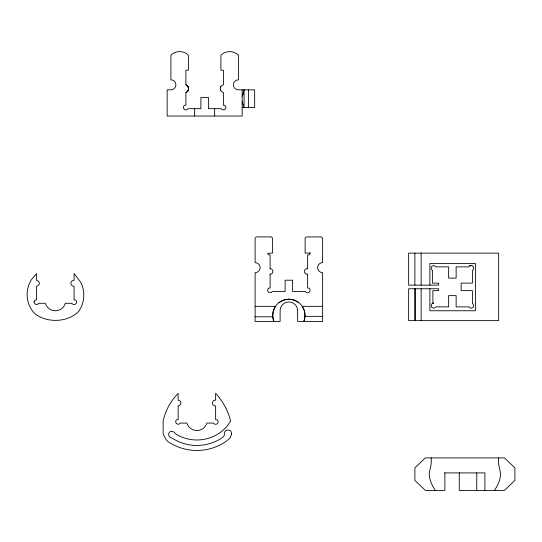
<?xml version="1.0" encoding="UTF-8"?>
<svg xmlns="http://www.w3.org/2000/svg" width="542" height="542" viewBox="0 0 542 542"><rect width="100%" height="100%" fill="white"/><g stroke="black" fill="none" stroke-linecap="round" stroke-linejoin="round"><path stroke-width="0.81" d="M242.159 89.843L242.159 116.042L167.146 116.042L167.146 89.843L170.899 89.843A5 5 0 0 0 175.899 84.843A5 5 0 0 0 170.899 79.843L170.899 55.338L172.146 54.092A12.5 12.5 0 0 1 187.146 54.092L188.399 55.338L188.399 70.236L185.899 70.236L185.899 84.904A3.902 3.902 0 0 1 188.365 87.025L188.718 88.651L188.27 90.101L188.474 87.845L187.383 86.266A2.805 2.805 0 0 1 188.562 87.716L188.365 90.284A3.902 3.902 0 0 1 185.899 92.404L185.899 105.243L184.646 105.243A2.5 2.5 0 0 0 184.131 109.172A2.5 2.5 0 0 0 188.067 108.657L200.899 108.657L200.899 97.404L208.399 97.404L208.399 108.657L220.906 108.657L221.637 109.172A2.5 2.5 0 0 0 225.391 108.928A2.5 2.5 0 0 0 224.652 105.243L223.406 105.243L223.406 92.404A3.787 3.787 0 0 1 220.574 90.392L220.154 88.651L220.865 86.734M310.126 252.701L310.038 253.351A2.5 2.5 0 0 1 308.879 254.869L307.626 254.869L307.626 268.954M322.625 306.345L302.294 306.345L304.482 311.122L305.031 316.338L303.872 321.46A16.185 16.185 0 0 0 288.872 299.211L283.69 300.065L279.055 302.524M242.159 96.117L244.083 89.843L244.083 107.601L242.159 101.679M242.789 95.311L243.527 92.912M244.462 89.843L244.259 90.507L244.259 89.843M220.337 87.628L220.574 86.916A3.787 3.787 0 0 1 223.406 84.904L223.406 70.236L220.906 70.236L220.906 55.372L222.152 54.119A12.5 12.5 0 0 1 237.159 54.119L238.405 55.372L238.405 79.843A5 5 0 0 0 233.406 84.843A5 5 0 0 0 238.405 89.843L254.659 89.843L254.659 107.601L242.159 107.601M494.419 490.408C497.326 486.154 499.731 481.425 500.435 476.262C501.072 469.921 497.265 464.311 498.647 457.902M188.23 90.243L187.823 90.954A3.977 3.977 0 0 1 185.899 92.404M432.387 303.466L433.641 303.134L432.387 303.466A2.5 2.5 0 0 0 431.872 307.402A2.5 2.5 0 0 0 435.802 306.88L448.641 306.88L448.641 295.634L456.14 295.634L456.14 306.88L468.979 306.88A2.5 2.5 0 0 0 472.909 307.402A2.5 2.5 0 0 0 472.394 303.466L472.394 290.634L461.14 290.634L461.14 283.127L472.394 283.127L472.394 270.627L472.909 269.896A2.5 2.5 0 0 0 472.665 266.142A2.5 2.5 0 0 0 468.979 266.881L456.14 266.881L456.14 278.127L448.641 278.127L448.641 266.881L435.802 266.881A2.5 2.5 0 0 0 431.872 266.359A2.5 2.5 0 0 0 432.387 270.295L432.387 283.127L438.641 283.127L438.641 285.133L408.634 285.133L408.634 253.128L498.647 253.128L498.647 320.634L408.634 320.634L408.634 288.757L438.641 288.757L438.641 290.634L432.889 290.634L432.889 303.134M270.119 274.225L270.722 274.198A2.805 2.805 0 0 0 270.722 268.717L270.119 268.69M307.626 274.347L306.874 274.367A2.947 2.947 0 0 1 306.874 268.547L307.626 268.561M272.822 316.792L255.119 316.792M310.085 253.039L305.126 253.039L305.126 238.175L306.372 236.922L321.379 236.922L322.625 238.175L322.625 262.646A5 5 0 0 0 317.626 267.646A5 5 0 0 0 322.625 272.646L322.625 321.46L297.626 321.46L297.626 311.711A8.801 8.801 0 0 0 288.872 301.962A8.801 8.801 0 0 0 280.119 311.711L280.119 321.46L255.119 321.46L255.119 272.646A5 5 0 0 0 260.119 267.646A5 5 0 0 0 255.119 262.646L255.119 238.141L256.366 236.895L271.373 236.895L272.619 238.141L272.619 253.039L267.707 253.351A2.5 2.5 0 0 0 268.873 254.869L270.119 254.869L270.119 268.954M469.48 265.485L471.98 265.485M255.119 306.345L275.451 306.345L273.263 311.122L272.721 316.338L273.873 321.46A16.185 16.185 0 0 1 288.872 299.211L294.055 300.065L298.689 302.524M305.031 316.338L322.625 316.338M444.372 472.909L484.894 472.909L484.894 490.408M435.368 490.408C431.703 485.029 428.715 478.721 429.352 472.055C430.646 467.36 431.764 462.854 431.141 457.902M220.337 89.674L220.865 90.568M188.277 87.208L188.562 87.716M188.094 86.889L187.83 86.354A3.977 3.977 0 0 0 185.899 84.904M476.77 472.909L476.77 490.408M459.27 472.909L459.27 490.408L504.466 490.408L514.9 480.408L514.9 467.909L504.466 457.902L425.321 457.902L414.887 467.909L414.887 480.408L425.321 490.408L444.887 490.408L444.887 472.909M429.887 285.133L429.887 263.5L475.395 263.5L475.395 310.762L429.887 310.762L429.887 288.757M421.134 253.128L421.134 285.133M421.134 288.757L421.134 320.634M415.206 288.757L415.206 320.634M414.887 253.128L414.887 285.133M414.887 288.757L414.887 320.634M307.626 273.954L307.626 288.046L308.879 288.046A2.5 2.5 0 0 1 309.611 291.732A2.5 2.5 0 0 1 305.857 291.975L305.126 291.46L292.626 291.46L292.626 280.207L285.126 280.207L285.126 291.46L272.287 291.46A2.5 2.5 0 0 1 268.351 291.975A2.5 2.5 0 0 1 268.873 288.046L270.119 288.046L270.119 273.954M248.405 89.843L248.405 107.601M214.652 108.657L214.652 116.042M194.653 108.657L194.653 116.042M231.536 433.959L230.316 437.8L225.763 441.655A51.822 51.822 0 0 1 168 441.655A17.215 17.215 0 0 1 163.128 433.099L163.128 421.1A56.307 56.307 0 0 1 178.128 393.384L178.128 400.294L178.731 400.314A2.805 2.805 0 0 1 178.731 405.802L178.128 405.822L178.128 419.643L176.875 419.643C173.298 421.71 178.23 426.642 180.296 423.058L186.882 423.058A10.42 10.42 0 0 0 206.881 423.058L213.135 423.058L213.866 423.58A2.5 2.5 0 0 0 217.62 423.329A2.5 2.5 0 0 0 216.881 419.643L215.635 419.643L215.635 405.951L214.883 405.965A2.947 2.947 0 0 1 214.883 400.145L215.635 400.165L215.635 393.316A63.299 63.299 0 0 1 230.635 421.1L226.861 426.527L222.572 430.66A40.02 40.02 0 0 1 175.703 433.932C170.391 426.832 164.443 436.168 172.817 438.559A45.474 45.474 0 0 0 220.946 438.559L223.677 436.432A4.939 4.939 0 0 0 224.341 433.044A3.896 3.896 0 0 1 226.983 430.097L229.144 430.097A3.482 3.482 0 0 1 230.899 431.357L231.4 432.333A3.482 3.482 0 0 1 231.536 433.959M34.166 301.399C33.313 304.089 37.445 305.796 38.746 303.296L45.332 303.296A10.42 10.42 0 0 0 65.331 303.296L71.585 303.296L72.316 303.818A2.5 2.5 0 0 0 76.07 303.574A2.5 2.5 0 0 0 75.338 299.882L74.085 299.882L74.085 286.19L73.333 286.21A2.947 2.947 0 0 1 73.333 280.383L74.085 280.404L74.085 273.554L80.9 282.49A28.658 28.658 0 0 1 78.834 311.203C67.899 322.89 45.501 323.466 33.807 312.639A27.798 27.798 0 0 1 29.58 283.053L31.389 279.679L36.578 273.622L36.578 280.532L37.181 280.553A2.805 2.805 0 0 1 37.181 286.041L36.578 286.061L36.578 299.882L35.332 299.882L34.166 301.399M188.094 90.419L187.383 91.042A2.805 2.805 0 0 0 188.094 90.419"/></g></svg>
